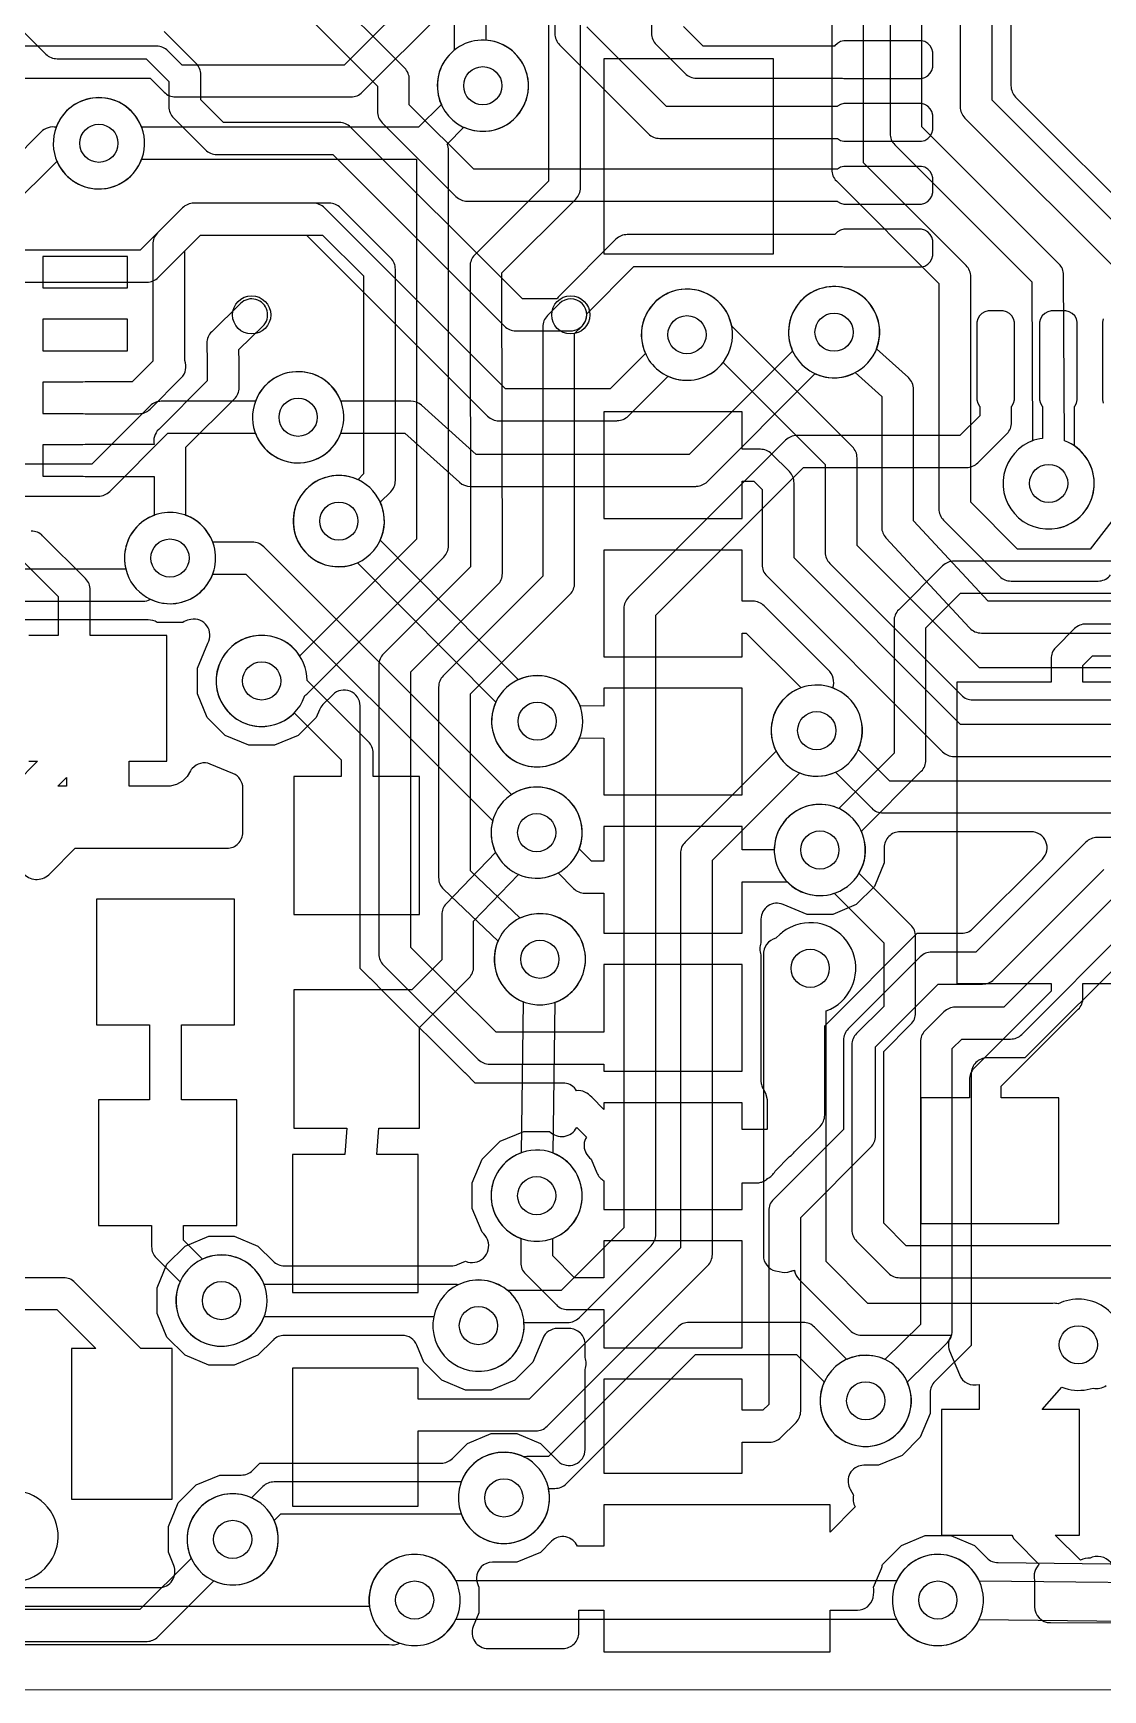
# Model space of a CAD drawing. Header units: millimetres. Extents: x 0 to 30, y 0 to 20.
# Drawn here: x 13.02 to 21.53, y 0 to 13.18 of the extents above; entities that cross this region are included whole.
import ezdxf

# ---------------------------------------------------------------- set-up
doc = ezdxf.new("R2010")
doc.units = ezdxf.units.MM

msp = doc.modelspace()

# ---------------------------------------------------------------- linework, layer by layer
at = {"layer": '16_copper'}
for points in [[(20.396, 14.324), (20.396, 12.598, 0.198912), (20.433, 12.509), (21.754, 11.188, 0.198912), (21.844, 11.151), (26.06, 11.151), (26.066, 11.151, 0.187839), (26.15, 11.188), (27.231, 12.268), (27.465, 12.268), (27.465, 11.791), (28.465, 11.791), (28.465, 12.991), (27.465, 12.991), (27.465, 12.522), (27.178, 12.522, 0.198912), (27.088, 12.485), (26.008, 11.405), (21.897, 11.405), (20.65, 12.651), (20.65, 14.376, 0.198912)], [(20.8, 14.491), (20.8, 12.766, 0.198912), (20.837, 12.676), (21.922, 11.592, 0.198912), (22.011, 11.555), (23.468, 11.555, 0.414214), (23.595, 11.682), (23.595, 13.051), (23.683, 13.139), (24.807, 13.139), (24.895, 13.051), (24.895, 11.682, 0.414214), (25.022, 11.555), (25.893, 11.555, 0.198912), (25.983, 11.592), (27.063, 12.672), (27.188, 12.672, 0.414214), (27.315, 12.799), (27.315, 13.053), (27.403, 13.141), (28.4, 13.141, 0.414214), (28.527, 13.268)], [(19.837, 14.121), (19.837, 12.386, 0.198912), (19.875, 12.296), (20.965, 11.205), (20.971, 9.939), (20.939, 9.926), (20.898, 9.902), (20.861, 9.873), (20.827, 9.839), (20.798, 9.802), (20.774, 9.761), (20.756, 9.717), (20.744, 9.671), (20.738, 9.624), (20.738, 9.576), (20.744, 9.529), (20.756, 9.483), (20.774, 9.439), (20.798, 9.398), (20.827, 9.361), (20.861, 9.327), (20.898, 9.298), (20.939, 9.274), (20.983, 9.256), (21.029, 9.244), (21.076, 9.238), (21.124, 9.238), (21.171, 9.244, 0.757178), (21.225, 9.94), (21.219, 11.259, 0.197659), (21.182, 11.348), (20.091, 12.438), (20.091, 14.173, 0.198912)], [(19.373, 13.723), (19.373, 12.098, 0.198912), (19.41, 12.009), (20.226, 11.193), (20.226, 9.398, 0.198912), (20.263, 9.308), (20.711, 8.86, 0.198912), (20.801, 8.823), (21.493, 8.823), (21.506, 8.824, 0.204188), (21.593, 8.872)], [(21.712, 9.44), (21.431, 9.077), (20.853, 9.077), (20.48, 9.45), (20.48, 11.245, 0.198912), (20.443, 11.335), (19.627, 12.151), (19.627, 13.775, 0.198912)], [(16.134, 13.572), (15.493, 12.931), (14.203, 12.931), (14.09, 13.044, 0.198912), (14, 13.081), (12.8, 13.081, 0.198912)], [(12.853, 12.827), (13.947, 12.827), (14.06, 12.714, 0.198912), (14.15, 12.677), (15.546, 12.677, 0.198912), (15.636, 12.714), (16.277, 13.355)], [(17.119, 13.355), (17.119, 12.007), (16.531, 11.418, 0.199334), (16.494, 11.328), (16.498, 8.935), (15.806, 8.244, 0.198912), (15.769, 8.154), (15.769, 5.854, 0.199604), (15.806, 5.764), (16.56, 5.014, 0.198221), (16.65, 4.977), (17.56, 4.977), (17.56, 4.92), (18.66, 4.92), (18.66, 5.77), (17.56, 5.77), (17.56, 5.231), (16.702, 5.231), (16.023, 5.907), (16.023, 8.101), (16.714, 8.793, 0.199334), (16.752, 8.883), (16.748, 11.276), (17.336, 11.864, 0.198912), (17.373, 11.954), (17.373, 13.379, 0.720652)], [(12.07, 11.203), (13.922, 11.203, 0.198912), (14.012, 11.24), (14.349, 11.577), (15.321, 11.577), (15.646, 11.252), (15.646, 9.676), (15.6, 9.63), (15.567, 9.644), (15.521, 9.656), (15.474, 9.662), (15.426, 9.662), (15.379, 9.656), (15.333, 9.644), (15.289, 9.626), (15.248, 9.602), (15.211, 9.573), (15.177, 9.539), (15.148, 9.502), (15.124, 9.461), (15.106, 9.417), (15.094, 9.371), (15.088, 9.324), (15.088, 9.276), (15.094, 9.229), (15.106, 9.183), (15.124, 9.139), (15.148, 9.098), (15.177, 9.061), (15.211, 9.027), (15.248, 8.998), (15.289, 8.974), (15.333, 8.956), (15.379, 8.944), (15.426, 8.938), (15.474, 8.938), (15.521, 8.944, 0.48368), (15.78, 9.45), (15.863, 9.534, 0.198912), (15.9, 9.623), (15.9, 11.305, 0.198912), (15.863, 11.394), (15.464, 11.794, 0.198912), (15.374, 11.831), (14.296, 11.831, 0.198912), (14.206, 11.794), (13.869, 11.457), (12.123, 11.457)], [(21.797, 8.131), (20.549, 8.131), (19.575, 9.105), (19.575, 9.803, 0.198912), (19.537, 9.893), (18.577, 10.853), (18.577, 10.855), (18.565, 10.901, 1), (17.877, 10.667), (17.895, 10.623, 0.555414), (18.508, 10.563), (19.321, 9.751), (19.321, 9.052, 0.198912), (19.358, 8.963), (20.406, 7.914, 0.198912), (20.496, 7.877), (21.85, 7.877)], [(21.675, 8.663), (20.619, 8.663), (20.025, 9.302), (20.025, 10.348, 0.212662), (19.983, 10.443), (19.729, 10.671, 0.959105), (19.066, 10.965), (19.048, 10.921, 0.676279), (19.56, 10.482), (19.771, 10.292), (19.771, 9.252, 0.189382), (19.805, 9.166), (20.471, 8.45, 0.208478), (20.564, 8.409), (21.728, 8.409)], [(10.744, 9.499), (13.536, 9.499, 0.198912), (13.626, 9.536), (14.089, 10), (14.786, 10, 0.984834), (15.47, 10.244), (15.452, 10.287, 0.657183), (14.786, 10.254), (14.037, 10.254, 0.198912), (13.947, 10.217), (13.483, 9.753), (10.691, 9.753, 0.198912)], [(21.951, 7.681), (20.399, 7.681), (19.073, 9.007), (19.073, 9.604, 0.198912), (19.036, 9.694), (18.895, 9.835, 0.198912), (18.805, 9.872), (18.66, 9.872), (18.66, 10.17), (17.56, 10.17), (17.56, 9.32), (18.66, 9.32), (18.66, 9.618), (18.752, 9.618), (18.819, 9.551), (18.819, 8.954, 0.198912), (18.856, 8.864), (20.256, 7.464, 0.198912), (20.346, 7.427), (22.004, 7.427)], [(11.135, 8.663), (13.89, 8.663, 0.123618), (13.95, 8.678), (13.989, 8.662, 1), (14.223, 9.35), (14.177, 9.362, 0.551262), (13.755, 8.917), (11.082, 8.917, 0.198912)], [(22.093, 7.231), (19.835, 7.231), (19.584, 7.482, 0.40529), (19.415, 7.958), (19.381, 7.972, 0.308708), (19.344, 8.117), (18.835, 8.626, 0.198912), (18.745, 8.663), (18.66, 8.663), (18.66, 9.07), (17.56, 9.07), (17.56, 8.22), (18.66, 8.22), (18.66, 8.409), (18.693, 8.409), (19.127, 7.975), (19.127, 7.972), (19.093, 7.958, 0.984834), (19.404, 7.302), (19.692, 7.014, 0.198912), (19.782, 6.977), (22.146, 6.977)], [(10.033, 0.81), (14.019, 0.81, 0.534518), (14.136, 0.986), (14.093, 1.092), (14.093, 1.296), (14.171, 1.484), (14.315, 1.628), (14.503, 1.706), (14.673, 1.706, 0.198912), (14.763, 1.743), (14.82, 1.801), (16.264, 1.801, 0.198912), (16.354, 1.838), (16.474, 1.958), (16.662, 2.036), (16.866, 2.036), (17.054, 1.958), (17.193, 1.819, 0.668179), (17.41, 1.909), (17.41, 2.546, 0.183752), (17.41, 2.643), (17.41, 2.746, 0.414214), (17.283, 2.873), (17.191, 2.873, 0.303347), (17.073, 2.794), (16.995, 2.605), (16.851, 2.461), (16.663, 2.383), (16.459, 2.383), (16.271, 2.461), (16.126, 2.605), (16.071, 2.739, 0.30335), (15.954, 2.818), (15.016, 2.818, 0.198912), (14.926, 2.781), (14.806, 2.66), (14.618, 2.582), (14.414, 2.582), (14.226, 2.66), (14.082, 2.805), (14.004, 2.993), (14.004, 3.197), (14.082, 3.385), (14.226, 3.529), (14.414, 3.607), (14.618, 3.607), (14.806, 3.529), (14.926, 3.409, 0.198912), (15.016, 3.372), (16.346, 3.372, 0.098491), (16.395, 3.381), (16.459, 3.408, 0.646841), (16.636, 3.573), (16.633, 3.58, 0.127217), (16.59, 3.64), (16.512, 3.828), (16.512, 4.032), (16.59, 4.22), (16.734, 4.364), (16.923, 4.442), (17.127, 4.442, 0.516825), (17.343, 4.474), (17.42, 4.397, 0.248733), (17.413, 4.278), (17.416, 4.272, 0.114963), (17.459, 4.22), (17.504, 4.111, 0.169404), (17.56, 4.049), (17.56, 3.82), (18.66, 3.82), (18.66, 4.032), (18.777, 4.032, 0.055712), (18.81, 4.037), (18.816, 4.038, 0.089895), (18.856, 4.06), (18.862, 4.066, 0.147269), (18.922, 4.124), (19.038, 4.241, 0.10192), (19.077, 4.279), (19.28, 4.482, 0.198912), (19.317, 4.572), (19.317, 5.283), (20.053, 6.019), (20.407, 6.019, 0.198912), (20.496, 6.056), (21.05, 6.61, 0.668179), (20.961, 6.827), (19.918, 6.827, 0.414214), (19.791, 6.7), (19.791, 6.58), (19.713, 6.392), (19.569, 6.247), (19.381, 6.169), (19.177, 6.169), (18.986, 6.249, 0.534518), (18.81, 6.131), (18.81, 5.944, 0.183754), (18.81, 5.847), (18.81, 4.844, 0.055544), (18.813, 4.816), (18.814, 4.814, 0.05668), (18.827, 4.781), (18.846, 4.747), (18.86, 4.696), (18.86, 4.46), (18.857, 4.458), (18.66, 4.458), (18.66, 4.67), (17.56, 4.67), (17.56, 4.616), (17.463, 4.713, 0.258225), (17.341, 4.766), (17.334, 4.777, 0.234686), (17.233, 4.827), (16.65, 4.827, 0.000664), (16.65, 4.827), (16.536, 4.827), (16.455, 4.908, 0.00067), (16.454, 4.908), (15.819, 5.54), (15.816, 5.542), (15.701, 5.658, 0.000666), (15.7, 5.658), (15.619, 5.739), (15.619, 5.853, 0.000664), (15.619, 5.854), (15.619, 6.017), (15.619, 6.021), (15.619, 7.829, 0.668179), (15.402, 7.918), (15.323, 7.839, 0.098494), (15.295, 7.798), (15.27, 7.738), (15.126, 7.594), (14.938, 7.516), (14.734, 7.516), (14.546, 7.594), (14.402, 7.738), (14.324, 7.926), (14.324, 8.13), (14.406, 8.329, 0.648955), (14.272, 8.517), (14.258, 8.514, 0.091444), (14.208, 8.494), (14.004, 8.494, 0.148665), (13.932, 8.513), (11.385, 8.513, 0.3458)], [(22.215, 6.781), (21.486, 6.781, 0.198912), (21.396, 6.744), (20.521, 5.869), (20.168, 5.869, 0.198912), (20.078, 5.832), (19.504, 5.258, 0.198912), (19.467, 5.168), (19.467, 4.457), (18.909, 3.9, 0.198912), (18.872, 3.81), (18.872, 2.268), (18.826, 2.222), (18.66, 2.222), (18.66, 2.47), (17.56, 2.47), (17.56, 1.72), (18.66, 1.72), (18.66, 1.968), (18.879, 1.968, 0.198912), (18.969, 2.005), (19.089, 2.125, 0.198912), (19.126, 2.215), (19.126, 3.757), (19.684, 4.315, 0.198912), (19.721, 4.405), (19.721, 5.116), (20.22, 5.615), (20.574, 5.615, 0.198912), (20.664, 5.652), (21.539, 6.527)], [(21.606, 6.294), (20.743, 5.431), (20.356, 5.431, 0.198912), (20.266, 5.394), (20.116, 5.244, 0.198912), (20.079, 5.154), (20.079, 2.905), (19.796, 2.626), (19.76, 2.641), (19.714, 2.653), (19.667, 2.659), (19.62, 2.659), (19.573, 2.653), (19.527, 2.641), (19.483, 2.623), (19.442, 2.599), (19.404, 2.57), (19.371, 2.536), (19.342, 2.499), (19.318, 2.457), (19.3, 2.414), (19.287, 2.368), (19.281, 2.321), (19.281, 2.273), (19.287, 2.226), (19.3, 2.18), (19.318, 2.136), (19.342, 2.095), (19.371, 2.057), (19.404, 2.024), (19.442, 1.995), (19.483, 1.971), (19.527, 1.953), (19.573, 1.941), (19.62, 1.934), (19.667, 1.934), (19.714, 1.941, 0.481893), (19.974, 2.445), (20.295, 2.762, 0.200401), (20.333, 2.852), (20.333, 5.101), (20.408, 5.177), (20.796, 5.177, 0.198912), (20.886, 5.214), (21.749, 6.077)], [(21.774, 5.89), (20.911, 5.027), (20.61, 5.027, 0.414214), (20.483, 4.9), (20.483, 3.018, 0.024828), (20.483, 3.006), (20.483, 2.852, 0.001433), (20.483, 2.851), (20.483, 2.737), (20.401, 2.656, 0.00144), (20.401, 2.656), (20.293, 2.548, 0.028915), (20.282, 2.539), (20.194, 2.451, 0.200401), (20.156, 2.361), (20.156, 2.195), (20.078, 2.007), (19.934, 1.862), (19.746, 1.784), (19.629, 1.784, 0.514495), (19.51, 1.617), (19.514, 1.605, 0.018235), (19.519, 1.594), (19.546, 1.547, 0.173927), (19.56, 1.452), (19.36, 1.252), (19.36, 1.47), (17.56, 1.47), (17.56, 1.139), (17.349, 1.139, 0.529575), (17.143, 1.179), (17.054, 1.09), (16.866, 1.012), (16.673, 1.012, 0.409206), (16.546, 0.887), (16.547, 0.877, 0.114699), (16.565, 0.813), (16.565, 0.609), (16.52, 0.5, 0.534471), (16.637, 0.325), (17.233, 0.325, 0.414257), (17.36, 0.452), (17.36, 0.631), (17.56, 0.631), (17.56, 0.3), (19.36, 0.3), (19.36, 0.631), (19.579, 0.631, 0.3458), (19.702, 0.728), (19.706, 0.756, 0.095318), (19.706, 0.813), (19.768, 0.963, 0.063239), (19.777, 0.994), (19.928, 1.146), (20.116, 1.224), (20.32, 1.224), (20.509, 1.146), (20.608, 1.046, 0.196209), (20.697, 1.009), (22.479, 0.99, 0.201619)], [(9.855, 0.356), (15.85, 0.356, 0.138628), (15.936, 0.367), (15.982, 0.355), (16.029, 0.349), (16.077, 0.349), (16.124, 0.355, 1), (15.982, 1.067), (15.936, 1.055, 0.360552), (15.694, 0.66), (9.918, 0.66)], [(22.594, 0.839), (20.549, 0.86), (20.544, 0.872), (20.52, 0.913), (20.491, 0.951), (20.458, 0.984), (20.42, 1.013), (20.379, 1.037), (20.335, 1.055), (20.289, 1.067), (20.242, 1.074), (20.195, 1.074), (20.148, 1.067), (20.102, 1.055), (20.058, 1.037), (20.017, 1.013), (19.979, 0.984), (19.945, 0.951), (19.916, 0.913), (19.893, 0.872), (19.874, 0.828), (19.862, 0.782), (19.856, 0.735), (19.856, 0.687), (19.862, 0.64), (19.874, 0.594), (19.893, 0.551), (19.916, 0.509), (19.945, 0.472), (19.979, 0.438), (20.017, 0.409), (20.058, 0.385), (20.102, 0.367), (20.148, 0.355), (20.195, 0.349), (20.242, 0.349), (20.289, 0.355, 0.236942), (20.546, 0.555), (22.655, 0.533, 0.201621)]]:
    msp.add_lwpolyline(points, format="xyb", dxfattribs=at)
for points in [[(14.907, 7.672, 0.233168), (15.162, 7.867), (15.18, 7.911, 0.077983), (15.21, 7.938), (16.286, 9.014, 0.198912), (16.323, 9.104), (16.323, 12.25, 0.106039), (16.312, 12.302), (16.446, 12.436, 0.984834), (16.757, 13.092), (16.713, 13.11, 0.657182), (16.266, 12.616), (16.085, 12.435), (13.88, 12.435, 0.984834), (13.196, 12.191), (13.214, 12.147, 0.657183), (13.88, 12.181), (16.069, 12.181), (16.069, 9.157), (15.14, 8.227), (15.138, 8.23), (15.109, 8.267), (15.075, 8.301), (15.038, 8.33), (14.997, 8.354), (14.953, 8.372), (14.907, 8.384), (14.86, 8.39), (14.812, 8.39), (14.765, 8.384), (14.719, 8.372), (14.675, 8.354), (14.634, 8.33), (14.597, 8.301), (14.563, 8.267), (14.534, 8.23), (14.51, 8.189), (14.492, 8.145), (14.48, 8.099), (14.474, 8.052), (14.474, 8.004), (14.48, 7.957), (14.492, 7.911), (14.51, 7.867), (14.534, 7.826), (14.563, 7.789), (14.597, 7.755), (14.634, 7.726), (14.675, 7.702), (14.719, 7.684), (14.765, 7.672), (14.812, 7.666), (14.86, 7.666)], [(17.121, 5.456, 1), (16.979, 6.168), (16.933, 6.156), (16.892, 6.139), (16.498, 6.516), (16.498, 7.926), (17.29, 8.718, 0.198912), (17.327, 8.808), (17.327, 10.793), (17.386, 10.852, 1), (17.206, 11.032), (17.11, 10.936, 0.198912), (17.073, 10.846), (17.073, 8.861), (16.281, 8.068, 0.198912), (16.244, 7.979), (16.244, 6.462, 0.204667), (16.283, 6.37), (16.717, 5.955), (16.706, 5.929), (16.694, 5.883), (16.688, 5.836), (16.688, 5.788), (16.694, 5.741), (16.706, 5.695), (16.724, 5.651), (16.748, 5.61), (16.777, 5.573), (16.811, 5.539), (16.848, 5.51), (16.889, 5.486), (16.933, 5.468), (16.979, 5.456), (17.026, 5.45), (17.074, 5.45)], [(18.66, 7.97), (17.56, 7.97), (17.56, 7.827), (17.37, 7.83, 0.990799), (16.685, 7.59), (16.703, 7.546, 0.652888), (17.367, 7.576), (17.56, 7.573), (17.56, 7.12), (18.66, 7.12)], [(18.66, 6.428), (19.02, 6.428), (19.039, 6.409, 1), (19.518, 6.955), (19.48, 6.984, 0.599377), (18.916, 6.682), (18.66, 6.682), (18.66, 6.87), (17.56, 6.87), (17.56, 6.593), (17.461, 6.593), (17.363, 6.69, 0.954723), (16.699, 6.981), (16.681, 6.937, 0.679082), (17.195, 6.5), (17.318, 6.376, 0.198912), (17.408, 6.339), (17.56, 6.339), (17.56, 6.02), (18.66, 6.02)], [(18.66, 3.57), (17.56, 3.57), (17.56, 3.277), (17.325, 3.277), (17.152, 3.45), (17.152, 3.59, 0.984834), (16.908, 4.274), (16.864, 4.256, 0.657183), (16.898, 3.59), (16.898, 3.397, 0.198912), (16.935, 3.307), (17.182, 3.06, 0.198912), (17.272, 3.023), (17.56, 3.023), (17.56, 2.72), (18.66, 2.72)], [(16.632, 2.539, 1), (16.49, 3.252), (16.444, 3.24), (16.4, 3.221, 0.074112), (16.362, 3.222), (14.856, 3.222, 0.984834), (14.172, 2.978), (14.19, 2.934, 0.657183), (14.856, 2.968), (16.205, 2.968), (16.205, 2.966), (16.198, 2.919), (16.198, 2.872), (16.205, 2.825), (16.217, 2.779), (16.235, 2.735), (16.259, 2.694), (16.288, 2.656), (16.321, 2.623), (16.359, 2.594), (16.4, 2.57), (16.444, 2.552), (16.49, 2.539), (16.537, 2.533), (16.585, 2.533)], [(14.676, 0.838, 0.48368), (14.935, 1.344), (14.988, 1.397), (16.424, 1.397, 0.984834), (17.108, 1.641), (17.09, 1.685, 0.657183), (16.424, 1.651), (14.935, 1.651, 0.198912), (14.845, 1.614), (14.755, 1.524), (14.722, 1.538), (14.676, 1.55), (14.629, 1.556), (14.581, 1.556), (14.534, 1.55), (14.488, 1.538), (14.444, 1.52), (14.403, 1.496), (14.366, 1.467), (14.332, 1.433), (14.303, 1.396), (14.279, 1.354), (14.261, 1.311), (14.249, 1.265), (14.243, 1.218), (14.243, 1.17), (14.249, 1.123), (14.261, 1.077), (14.279, 1.033), (14.303, 0.992), (14.332, 0.954), (14.366, 0.921), (14.403, 0.892), (14.444, 0.868), (14.488, 0.85), (14.534, 0.838), (14.581, 0.831), (14.629, 0.831)]]:
    msp.add_lwpolyline(points, format="xyb", close=True, dxfattribs=at)
msp.add_lwpolyline([(18.91, 12.979), (17.56, 12.979), (17.56, 11.429), (18.91, 11.429)], close=True, dxfattribs=at)
at = {"layer": '1_copper'}
for points in [[(16.369, 13.782), (16.369, 13.049), (16.357, 13.039), (16.323, 13.005), (16.294, 12.968), (16.27, 12.927), (16.252, 12.883), (16.24, 12.837), (16.234, 12.79), (16.234, 12.742), (16.24, 12.695), (16.252, 12.649), (16.27, 12.605), (16.294, 12.564), (16.323, 12.527), (16.357, 12.493), (16.394, 12.464), (16.435, 12.44), (16.479, 12.422), (16.525, 12.41), (16.572, 12.404), (16.62, 12.404), (16.667, 12.41, 0.873002), (16.623, 13.128), (16.623, 13.729)], [(17.939, 13.679), (17.939, 13.184, 0.198912), (17.976, 13.094), (18.206, 12.864, 0.198912), (18.296, 12.827), (19.458, 12.827), (19.469, 12.824), (20.087, 12.824), (20.114, 12.831), (20.137, 12.845), (20.157, 12.865), (20.171, 12.888), (20.178, 12.915), (20.178, 13.033), (20.171, 13.06), (20.157, 13.083), (20.137, 13.103), (20.114, 13.117), (20.087, 13.124), (19.469, 13.124), (19.442, 13.117), (19.419, 13.103), (19.399, 13.083), (19.398, 13.081), (18.349, 13.081), (18.193, 13.237)], [(15.165, 13.355), (15.757, 12.763), (15.757, 12.562, 0.198912), (15.794, 12.472), (16.382, 11.884, 0.198912), (16.472, 11.847), (19.417, 11.847), (19.419, 11.845), (19.442, 11.831), (19.469, 11.824), (20.087, 11.824), (20.114, 11.831), (20.137, 11.845), (20.157, 11.865), (20.171, 11.888), (20.178, 11.915), (20.178, 12.033), (20.171, 12.06), (20.157, 12.083), (20.137, 12.103), (20.114, 12.117), (20.087, 12.124), (19.469, 12.124), (19.442, 12.117), (19.419, 12.103), (19.417, 12.101), (16.525, 12.101), (16.011, 12.615), (16.011, 12.816, 0.198912), (15.974, 12.906), (15.308, 13.572, 0.198912)], [(17.169, 13.482), (17.169, 13.182, 0.198912), (17.206, 13.092), (17.914, 12.384, 0.198912), (18.004, 12.347), (19.417, 12.347), (19.419, 12.345), (19.442, 12.331), (19.469, 12.324), (20.087, 12.324), (20.114, 12.331), (20.137, 12.345), (20.157, 12.365), (20.171, 12.388), (20.178, 12.415), (20.178, 12.533), (20.171, 12.56), (20.157, 12.583), (20.137, 12.603), (20.114, 12.617), (20.087, 12.624), (19.469, 12.624), (19.442, 12.617), (19.419, 12.603), (19.417, 12.601), (18.057, 12.601), (17.423, 13.235)], [(12.901, 13.235), (13.118, 13.018, 0.198912), (13.208, 12.981), (13.917, 12.981), (14.097, 12.801), (14.097, 12.6, 0.198912), (14.134, 12.51), (14.388, 12.256, 0.198912), (14.478, 12.219), (15.401, 12.219), (16.768, 10.852, 0.198912), (16.858, 10.815), (17.296, 10.815), (17.309, 10.816, 0.317287), (17.419, 10.912), (17.423, 10.94, 0.018813), (17.423, 10.951), (17.799, 11.327), (19.458, 11.327), (19.469, 11.324), (20.087, 11.324), (20.114, 11.331), (20.137, 11.345), (20.157, 11.365), (20.171, 11.388), (20.178, 11.415), (20.178, 11.533), (20.171, 11.56), (20.157, 11.583), (20.137, 11.603), (20.114, 11.617), (20.087, 11.624), (19.469, 11.624), (19.442, 11.617), (19.419, 11.603), (19.399, 11.583), (19.398, 11.581), (17.746, 11.581, 0.198912), (17.656, 11.544), (17.206, 11.094, 0.06174), (17.187, 11.069), (16.911, 11.069), (15.544, 12.436, 0.198912), (15.454, 12.473), (14.531, 12.473), (14.351, 12.653), (14.351, 12.854, 0.198912), (14.314, 12.944), (14.06, 13.198, 0.198912)], [(12.946, 6.49, 0.441216), (13.151, 6.496), (13.352, 6.696), (14.559, 6.696, 0.414214), (14.686, 6.823), (14.686, 7.173, 0.303347), (14.607, 7.291), (14.426, 7.366, 0.32133), (14.283, 7.331), (14.275, 7.323, 0.02069), (14.268, 7.312), (14.242, 7.267), (14.205, 7.23), (14.159, 7.204), (14.108, 7.19), (13.782, 7.19), (13.782, 7.39), (14.082, 7.39), (14.082, 8.39), (13.471, 8.39), (13.471, 8.752, 0.198912), (13.434, 8.842), (13.092, 9.184, 0.198912), (13.002, 9.221)], [(21.882, 8.981), (20.346, 8.981, 0.198912), (20.256, 8.944), (19.906, 8.594, 0.198912), (19.869, 8.504), (19.869, 7.452), (19.429, 7.012, 0.984834), (19.118, 6.356), (19.162, 6.338, 0.162312), (19.392, 6.337), (19.787, 5.942), (19.787, 5.437), (19.57, 5.221, 0.198912), (19.533, 5.131), (19.533, 3.658, 0.198912), (19.57, 3.568), (19.824, 3.314, 0.198912), (19.914, 3.277), (21.596, 3.277)], [(21.648, 3.531), (19.966, 3.531), (19.787, 3.71), (19.787, 5.078), (20.003, 5.295, 0.198912), (20.041, 5.385), (20.041, 5.994, 0.198912), (20.003, 6.084), (19.59, 6.497, 0.245292), (19.609, 6.832), (20.086, 7.309, 0.198912), (20.123, 7.399), (20.123, 8.451), (20.399, 8.727), (21.946, 8.727, 0.236741)], [(22.043, 8.481), (21.396, 8.481, 0.198912), (21.306, 8.444), (21.156, 8.294, 0.198912), (21.119, 8.204), (21.119, 8.018), (20.368, 8.018), (20.368, 5.618), (21.119, 5.618), (21.119, 5.557), (20.506, 4.944, 0.198912), (20.469, 4.854), (20.469, 4.708), (20.082, 4.708), (20.082, 3.708), (21.182, 3.708), (21.182, 4.708), (20.723, 4.708), (20.723, 4.801), (21.336, 5.414, 0.198912), (21.373, 5.504), (21.373, 5.618), (22.068, 5.618)], [(22.068, 8.018), (21.373, 8.018), (21.373, 8.151), (21.449, 8.227), (22.096, 8.227, 0.198912)], [(12.982, 7.39), (13.052, 7.39), (12.878, 7.215, 0.209046)], [(21.692, 2.672, 0.577352), (21.219, 3.087), (21.175, 3.069, 0.083797), (21.133, 3.073), (19.661, 3.073), (19.329, 3.405), (19.329, 5.401, 0.984834), (19.086, 6.084), (19.042, 6.066, 0.065545), (18.963, 6.013), (18.929, 5.98, 0.357094), (18.829, 5.846), (18.829, 3.454, 0.3458), (18.926, 3.331), (18.954, 3.327, 0.173106), (19.048, 3.329), (19.053, 3.33, 0.000295), (19.057, 3.331), (19.066, 3.334, -0.003415), (19.077, 3.337), (19.078, 3.333, 0.159278), (19.113, 3.263), (19.519, 2.857, 0.198912), (19.609, 2.819), (20.327, 2.819, 0.2657), (20.311, 2.695), (20.389, 2.506, 0.387907), (20.546, 2.428), (20.546, 2.228), (20.246, 2.228), (20.246, 1.228), (20.808, 1.228, 0.112766), (20.84, 1.18), (21.025, 0.995, 0.263698), (20.987, 0.869), (20.987, 0.658, 0.414178), (21.114, 0.531), (24.614, 0.53, 0.351611)], [(11.244, 3.023), (13.206, 3.023), (13.516, 2.713), (13.322, 2.713), (13.322, 1.513), (14.122, 1.513), (14.122, 2.713), (13.875, 2.713), (13.349, 3.239, 0.198912), (13.259, 3.277), (12.514, 3.277)], [(21.608, 0.991, 0.337299), (21.447, 1.052), (21.431, 1.044, 0.142998), (21.352, 1.028), (21.152, 1.228), (21.346, 1.228), (21.346, 2.228), (21.047, 2.228), (21.205, 2.405, 0.142342), (21.407, 2.387), (21.453, 2.399, 0.218189), (21.558, 2.418)]]:
    msp.add_lwpolyline(points, format="xyb", dxfattribs=at)
for points in [[(12.793, 11.478, 0.070888), (12.816, 11.514), (12.82, 11.521, 0.085581), (12.827, 11.564), (12.827, 11.785), (13.207, 12.165), (13.214, 12.147, 1), (13.866, 12.469), (13.842, 12.51, 0.577351), (13.214, 12.469), (13.2, 12.435, 0.260662), (13.08, 12.398), (12.61, 11.928, 0.134445), (12.577, 11.87), (12.543, 11.87), (12.543, 11.552, 0.077432), (12.543, 11.513), (12.543, 11.194), (12.793, 11.194)], [(17.668, 10.1, 0.187839), (17.753, 10.136), (18.07, 10.454, 0.984834), (18.381, 11.11), (18.338, 11.128, 0.657182), (17.891, 10.634), (17.61, 10.353), (16.777, 10.353), (15.336, 11.794, 0.198912), (15.246, 11.831), (14.296, 11.831, 0.198912), (14.206, 11.794), (14.006, 11.594, 0.198912), (13.969, 11.504), (13.969, 10.573), (13.805, 10.409), (13.431, 10.409), (13.413, 10.407), (13.093, 10.407), (13.093, 10.157), (13.415, 10.157), (13.431, 10.155), (13.858, 10.155, 0.198912), (13.948, 10.192), (14.196, 10.44, 0.301899), (14.223, 10.578), (14.223, 11.451), (14.349, 11.577), (15.193, 11.577), (16.634, 10.136, 0.198912), (16.724, 10.099), (17.663, 10.099)], [(18.297, 9.578, 0.187839), (18.382, 9.614), (19.242, 10.474, 0.984834), (19.553, 11.13), (19.509, 11.148, 0.657182), (19.062, 10.654), (18.239, 9.831), (16.544, 9.831), (16.107, 10.222, 0.18424), (16.022, 10.254), (15.466, 10.254, 0.984834), (14.782, 10.01), (14.8, 9.966, 0.657183), (15.466, 10), (15.974, 10), (16.411, 9.609, 0.18424), (16.496, 9.577), (18.292, 9.577)], [(14.619, 10.273, 0.198912), (14.656, 10.363), (14.656, 10.566, 0.002319), (14.656, 10.568), (14.655, 10.665), (14.845, 10.851, 1), (14.667, 11.033), (14.438, 10.808, 0.20362), (14.4, 10.716), (14.402, 10.566), (14.402, 10.416), (14.016, 10.03, 0.262753), (13.979, 9.909), (13.431, 9.909), (13.413, 9.907), (13.093, 9.907), (13.093, 9.657), (13.415, 9.657), (13.431, 9.655), (13.979, 9.655), (13.979, 9.346, 0.984834), (14.223, 8.662), (14.267, 8.68, 0.190981), (14.446, 8.879), (14.71, 8.879), (16.675, 6.914, 0.179527), (16.697, 6.663), (16.304, 6.254, 0.193771), (16.269, 6.166), (16.269, 5.807), (16.03, 5.568), (15.092, 5.568), (15.092, 4.468), (15.513, 4.468), (15.497, 4.258), (15.082, 4.258), (15.082, 3.158), (16.082, 3.158), (16.082, 4.258), (15.752, 4.258), (15.768, 4.468), (16.092, 4.468), (16.092, 5.27), (16.486, 5.664, 0.198912), (16.523, 5.754), (16.523, 6.115), (16.881, 6.487, 0.975043), (17.185, 7.146), (17.141, 7.164, 0.231469), (16.825, 7.123), (14.852, 9.096, 0.198912), (14.762, 9.133), (14.446, 9.133, 0.217109), (14.233, 9.346), (14.233, 9.888)], [(16.632, 2.539, 0.377677), (16.923, 2.921), (17.272, 2.921, 0.198912), (17.362, 2.958), (17.936, 3.532, 0.198912), (17.973, 3.622), (17.973, 8.551), (19.149, 9.727), (20.446, 9.727, 0.198912), (20.536, 9.764), (20.768, 9.996, 0.198912), (20.805, 10.086), (20.805, 10.213), (20.807, 10.215), (20.821, 10.238), (20.828, 10.265), (20.828, 10.883), (20.821, 10.91), (20.807, 10.933), (20.787, 10.953), (20.764, 10.967), (20.737, 10.974), (20.619, 10.974), (20.592, 10.967), (20.569, 10.953), (20.549, 10.933), (20.535, 10.91), (20.528, 10.883), (20.528, 10.265), (20.535, 10.238), (20.549, 10.215), (20.551, 10.213), (20.551, 10.139), (20.393, 9.981), (19.096, 9.981, 0.198912), (19.006, 9.944), (17.756, 8.694, 0.198912), (17.719, 8.604), (17.719, 3.675), (17.219, 3.175), (16.792, 3.175), (16.763, 3.198), (16.721, 3.221), (16.678, 3.24), (16.632, 3.252), (16.585, 3.258), (16.537, 3.258), (16.49, 3.252), (16.444, 3.24), (16.4, 3.221), (16.359, 3.198), (16.321, 3.169), (16.288, 3.135), (16.259, 3.097), (16.235, 3.056), (16.217, 3.012), (16.205, 2.966), (16.198, 2.919), (16.198, 2.872), (16.205, 2.825), (16.217, 2.779), (16.235, 2.735), (16.259, 2.694), (16.288, 2.656), (16.321, 2.623), (16.359, 2.594), (16.4, 2.57), (16.444, 2.552), (16.49, 2.539), (16.537, 2.533), (16.585, 2.533)], [(21.171, 9.244, 0.664139), (21.305, 9.899), (21.305, 10.213), (21.307, 10.215), (21.321, 10.238), (21.328, 10.265), (21.328, 10.883), (21.321, 10.91), (21.307, 10.933), (21.287, 10.953), (21.264, 10.967), (21.237, 10.974), (21.119, 10.974), (21.092, 10.967), (21.069, 10.953), (21.049, 10.933), (21.035, 10.91), (21.028, 10.883), (21.028, 10.265), (21.035, 10.238), (21.049, 10.215), (21.051, 10.213), (21.051, 9.959), (21.029, 9.956), (20.983, 9.944), (20.939, 9.926), (20.898, 9.902), (20.861, 9.873), (20.827, 9.839), (20.798, 9.802), (20.774, 9.761), (20.756, 9.717), (20.744, 9.671), (20.738, 9.624), (20.738, 9.576), (20.744, 9.529), (20.756, 9.483), (20.774, 9.439), (20.798, 9.398), (20.827, 9.361), (20.861, 9.327), (20.898, 9.298), (20.939, 9.274), (20.983, 9.256), (21.029, 9.244), (21.076, 9.238), (21.124, 9.238)], [(17.099, 7.35, 1), (16.958, 8.063), (16.912, 8.051), (16.88, 8.037), (15.779, 9.148, 0.98717), (15.124, 9.461), (15.106, 9.417, 0.655494), (15.599, 8.969), (16.699, 7.859), (16.685, 7.823), (16.672, 7.777), (16.666, 7.73), (16.666, 7.683), (16.672, 7.636), (16.685, 7.59), (16.703, 7.546), (16.727, 7.505), (16.756, 7.467), (16.789, 7.434), (16.827, 7.405), (16.868, 7.381), (16.912, 7.363), (16.958, 7.35), (17.005, 7.344), (17.052, 7.344)], [(16.092, 7.268), (15.723, 7.268), (15.723, 7.454, 0.198912), (15.686, 7.544), (15.198, 8.031, 0.963525), (14.474, 8.052), (14.474, 8.004, 0.649191), (15.095, 7.775), (15.469, 7.401), (15.469, 7.268), (15.092, 7.268), (15.092, 6.168), (16.092, 6.168)], [(16.082, 2.057), (17.018, 2.057, 0.198912), (17.108, 2.095), (18.386, 3.373, 0.198912), (18.423, 3.462), (18.423, 6.601), (19.118, 7.296, 0.964252), (19.415, 7.958), (19.371, 7.976, 0.672182), (18.93, 7.468), (18.206, 6.744, 0.198912), (18.169, 6.654), (18.169, 3.515), (16.965, 2.311), (16.082, 2.311), (16.082, 2.558), (15.082, 2.558), (15.082, 1.458), (16.082, 1.458)], [(14.587, 2.739, 1), (14.445, 3.451), (14.399, 3.439), (14.366, 3.425), (14.214, 3.577), (14.214, 3.694), (14.637, 3.694), (14.637, 4.694), (14.197, 4.694), (14.197, 5.29), (14.62, 5.29), (14.62, 6.29), (13.52, 6.29), (13.52, 5.29), (13.943, 5.29), (13.943, 4.694), (13.537, 4.694), (13.537, 3.694), (13.96, 3.694), (13.96, 3.524, 0.198912), (13.997, 3.434), (14.186, 3.245), (14.172, 3.212), (14.16, 3.166), (14.154, 3.119), (14.154, 3.071), (14.16, 3.024), (14.172, 2.978), (14.19, 2.934), (14.214, 2.893), (14.243, 2.855), (14.277, 2.822), (14.314, 2.793), (14.355, 2.769), (14.399, 2.751), (14.445, 2.739), (14.492, 2.732), (14.54, 2.732)], [(17.095, 3.574, 0.749918), (17.156, 4.268), (17.172, 5.47, 0.991612), (16.933, 6.156), (16.889, 6.138, 0.652314), (16.918, 5.474), (16.902, 4.272), (16.864, 4.256), (16.823, 4.232), (16.785, 4.203), (16.752, 4.169), (16.723, 4.132), (16.699, 4.091), (16.681, 4.047), (16.668, 4.001), (16.662, 3.954), (16.662, 3.906), (16.668, 3.859), (16.681, 3.813), (16.699, 3.769), (16.723, 3.728), (16.752, 3.691), (16.785, 3.657), (16.823, 3.628), (16.864, 3.604), (16.908, 3.586), (16.954, 3.574), (17.001, 3.568), (17.048, 3.568)], [(16.835, 1.168, 0.376373), (17.126, 1.548), (17.12, 1.595, -0.005904), (17.119, 1.6), (17.17, 1.6, 0.198912), (17.26, 1.637), (18.29, 2.667), (19.094, 2.667), (19.314, 2.447, 0.984834), (19.969, 2.136), (19.988, 2.18, 0.657182), (19.493, 2.627), (19.236, 2.884, 0.198912), (19.146, 2.921), (18.237, 2.921, 0.198912), (18.147, 2.884), (17.118, 1.854), (16.967, 1.854, 0.083797), (16.925, 1.85), (16.881, 1.868), (16.835, 1.88), (16.788, 1.886), (16.74, 1.886), (16.693, 1.88), (16.647, 1.868), (16.603, 1.85), (16.562, 1.826), (16.525, 1.797), (16.491, 1.763), (16.462, 1.726), (16.438, 1.685), (16.42, 1.641), (16.408, 1.595), (16.402, 1.548), (16.402, 1.5), (16.408, 1.453), (16.42, 1.407), (16.438, 1.363), (16.462, 1.322), (16.491, 1.285), (16.525, 1.251), (16.562, 1.222), (16.603, 1.198), (16.647, 1.18), (16.693, 1.168), (16.74, 1.162), (16.788, 1.162)], [(11.522, 2.713), (11.522, 1.975), (11.244, 1.975), (11.244, 2.123), (10.044, 2.123), (10.044, 1.573), (11.244, 1.573), (11.244, 1.721), (11.522, 1.721), (11.522, 1.513), (11.722, 1.513), (11.722, 1.301, 0.797363), (11.777, 1.041), (12.537, 1.041, 0.973051), (13.178, 1.38), (13.154, 1.421, 0.204147), (12.916, 1.576), (12.916, 2.489, 0.414214), (12.789, 2.616), (12.649, 2.616, 0.414214), (12.522, 2.489), (12.522, 2.313), (12.322, 2.313), (12.322, 2.713)], [(13.925, 0.382, 0.187839), (14.009, 0.418), (14.455, 0.864, 0.984834), (14.766, 1.52), (14.722, 1.538, 0.657182), (14.275, 1.043), (13.867, 0.635), (11.244, 0.635), (11.244, 1.173), (10.044, 1.173), (10.044, 0.623), (10.881, 0.623), (11.086, 0.418, 0.198912), (11.176, 0.381), (13.919, 0.381)], [(16.124, 0.355, 0.239637), (16.382, 0.559), (19.889, 0.559, 0.948173), (20.562, 0.828), (20.544, 0.872, 0.630371), (19.889, 0.864), (16.382, 0.864), (16.379, 0.872), (16.355, 0.913), (16.326, 0.951), (16.292, 0.984), (16.255, 1.013), (16.213, 1.037), (16.17, 1.055), (16.124, 1.067), (16.077, 1.074), (16.029, 1.074), (15.982, 1.067), (15.936, 1.055), (15.892, 1.037), (15.851, 1.013), (15.813, 0.984), (15.78, 0.951), (15.751, 0.913), (15.727, 0.872), (15.709, 0.828), (15.697, 0.782), (15.69, 0.735), (15.69, 0.687), (15.697, 0.64), (15.709, 0.594), (15.727, 0.551), (15.751, 0.509), (15.78, 0.472), (15.813, 0.438), (15.851, 0.409), (15.892, 0.385), (15.936, 0.367), (15.982, 0.355), (16.029, 0.349), (16.077, 0.349)]]:
    msp.add_lwpolyline(points, format="xyb", close=True, dxfattribs=at)
for points in [[(13.768, 11.407), (13.093, 11.407), (13.093, 11.157), (13.768, 11.157)], [(13.768, 10.907), (13.093, 10.907), (13.093, 10.657), (13.768, 10.657)], [(13.212, 7.19), (13.282, 7.26), (13.282, 7.19)]]:
    msp.add_lwpolyline(points, close=True, dxfattribs=at)
for points in [[(21.535, 10.91), (21.528, 10.883), (21.528, 10.265), (21.535, 10.238)], [(12.949, 8.967), (13.217, 8.699), (13.217, 8.39), (12.982, 8.39)]]:
    msp.add_lwpolyline(points, dxfattribs=at)
at = {"layer": 'drills_PTH'}
for centre in [(14.756, 10.942), (17.296, 10.942)]:
    msp.add_circle(centre, 0.152, dxfattribs=at)
at = {"layer": 'drills_via_1_16'}
for centre in [(16.596, 12.766), (13.54, 12.308), (19.392, 10.804), (18.221, 10.784), (15.126, 10.127), (21.1, 9.6), (15.45, 9.3), (14.106, 9.006), (14.836, 8.028), (17.029, 7.707), (19.254, 7.632), (17.025, 6.82), (19.279, 6.682), (17.05, 5.812), (19.202, 5.74), (17.025, 3.93), (14.516, 3.095), (16.561, 2.896), (21.336, 2.743), (19.644, 2.297), (16.764, 1.524), (14.605, 1.194), (16.053, 0.711), (20.218, 0.711)]:
    msp.add_circle(centre, 0.152, dxfattribs=at)
at = {"layer": 'outline'}
msp.add_lwpolyline([(0, 0), (29.996, -0.004), (30, 20), (0, 20), (0, 0)], close=True, dxfattribs=at)

doc.saveas('drawing.dxf')
